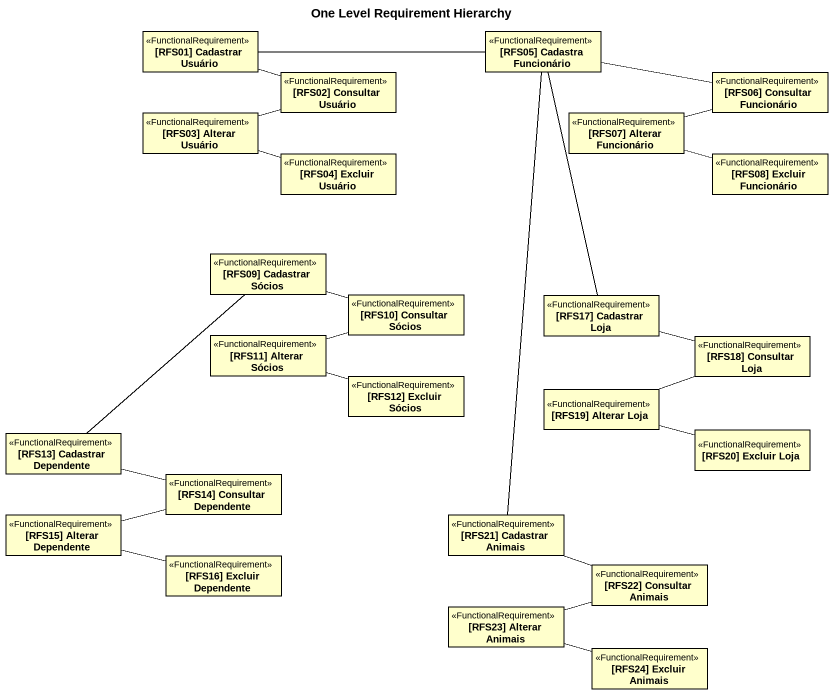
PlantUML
@startuml
title One Level Requirement Hierarchy
hide circle
hide empty members
class "[RFS01] Cadastrar Usuário" as RFS01_Cadastrar_Usuário <<FunctionalRequirement>>
class "[RFS05] Cadastra Funcionário" as RFS05_Cadastra_Funcionário <<FunctionalRequirement>>
class "[RFS02] Consultar Usuário" as RFS02_Consultar_Usuário <<FunctionalRequirement>>
class "[RFS06] Consultar Funcionário" as RFS06_Consultar_Funcionário <<FunctionalRequirement>>
class "[RFS03] Alterar Usuário" as RFS03_Alterar_Usuário <<FunctionalRequirement>>
class "[RFS07] Alterar Funcionário" as RFS07_Alterar_Funcionário <<FunctionalRequirement>>
class "[RFS04] Excluir Usuário" as RFS04_Excluir_Usuário <<FunctionalRequirement>>
class "[RFS08] Excluir Funcionário" as RFS08_Excluir_Funcionário <<FunctionalRequirement>>
class "[RFS09] Cadastrar Sócios" as RFS09_Cadastrar_Sócios <<FunctionalRequirement>>
class "[RFS10] Consultar Sócios" as RFS10_Consultar_Sócios <<FunctionalRequirement>>
class "[RFS17] Cadastrar Loja" as RFS17_Cadastrar_Loja <<FunctionalRequirement>>
class "[RFS11] Alterar Sócios" as RFS11_Alterar_Sócios <<FunctionalRequirement>>
class "[RFS18] Consultar Loja" as RFS18_Consultar_Loja <<FunctionalRequirement>>
class "[RFS12] Excluir Sócios" as RFS12_Excluir_Sócios <<FunctionalRequirement>>
class "[RFS19] Alterar Loja" as RFS19_Alterar_Loja <<FunctionalRequirement>>
class "[RFS13] Cadastrar Dependente" as RFS13_Cadastrar_Dependente <<FunctionalRequirement>>
class "[RFS20] Excluir Loja" as RFS20_Excluir_Loja <<FunctionalRequirement>>
class "[RFS14] Consultar Dependente" as RFS14_Consultar_Dependente <<FunctionalRequirement>>
class "[RFS15] Alterar Dependente" as RFS15_Alterar_Dependente <<FunctionalRequirement>>
class "[RFS21] Cadastrar Animais" as RFS21_Cadastrar_Animais <<FunctionalRequirement>>
class "[RFS16] Excluir Dependente" as RFS16_Excluir_Dependente <<FunctionalRequirement>>
class "[RFS22] Consultar Animais" as RFS22_Consultar_Animais <<FunctionalRequirement>>
class "[RFS23] Alterar Animais" as RFS23_Alterar_Animais <<FunctionalRequirement>>
class "[RFS24] Excluir Animais" as RFS24_Excluir_Animais <<FunctionalRequirement>>
RFS01_Cadastrar_Usuário -right- RFS05_Cadastra_Funcionário
RFS01_Cadastrar_Usuário -right- RFS02_Consultar_Usuário
RFS05_Cadastra_Funcionário -right- RFS06_Consultar_Funcionário
RFS05_Cadastra_Funcionário -- RFS17_Cadastrar_Loja
RFS02_Consultar_Usuário -left- RFS03_Alterar_Usuário
RFS03_Alterar_Usuário -right- RFS04_Excluir_Usuário
RFS07_Alterar_Funcionário -right- RFS06_Consultar_Funcionário
RFS07_Alterar_Funcionário -right- RFS08_Excluir_Funcionário
RFS09_Cadastrar_Sócios -right- RFS10_Consultar_Sócios
RFS09_Cadastrar_Sócios -- RFS13_Cadastrar_Dependente
RFS17_Cadastrar_Loja -right- RFS18_Consultar_Loja
RFS11_Alterar_Sócios -right- RFS10_Consultar_Sócios
RFS18_Consultar_Loja -left- RFS19_Alterar_Loja
RFS12_Excluir_Sócios -left- RFS11_Alterar_Sócios
RFS19_Alterar_Loja -right- RFS20_Excluir_Loja
RFS13_Cadastrar_Dependente -right- RFS14_Consultar_Dependente
RFS15_Alterar_Dependente -right- RFS14_Consultar_Dependente
RFS21_Cadastrar_Animais -up- RFS05_Cadastra_Funcionário
RFS21_Cadastrar_Animais -right- RFS22_Consultar_Animais
RFS16_Excluir_Dependente -left- RFS15_Alterar_Dependente
RFS22_Consultar_Animais -left- RFS23_Alterar_Animais
RFS24_Excluir_Animais -left- RFS23_Alterar_Animais
@enduml
